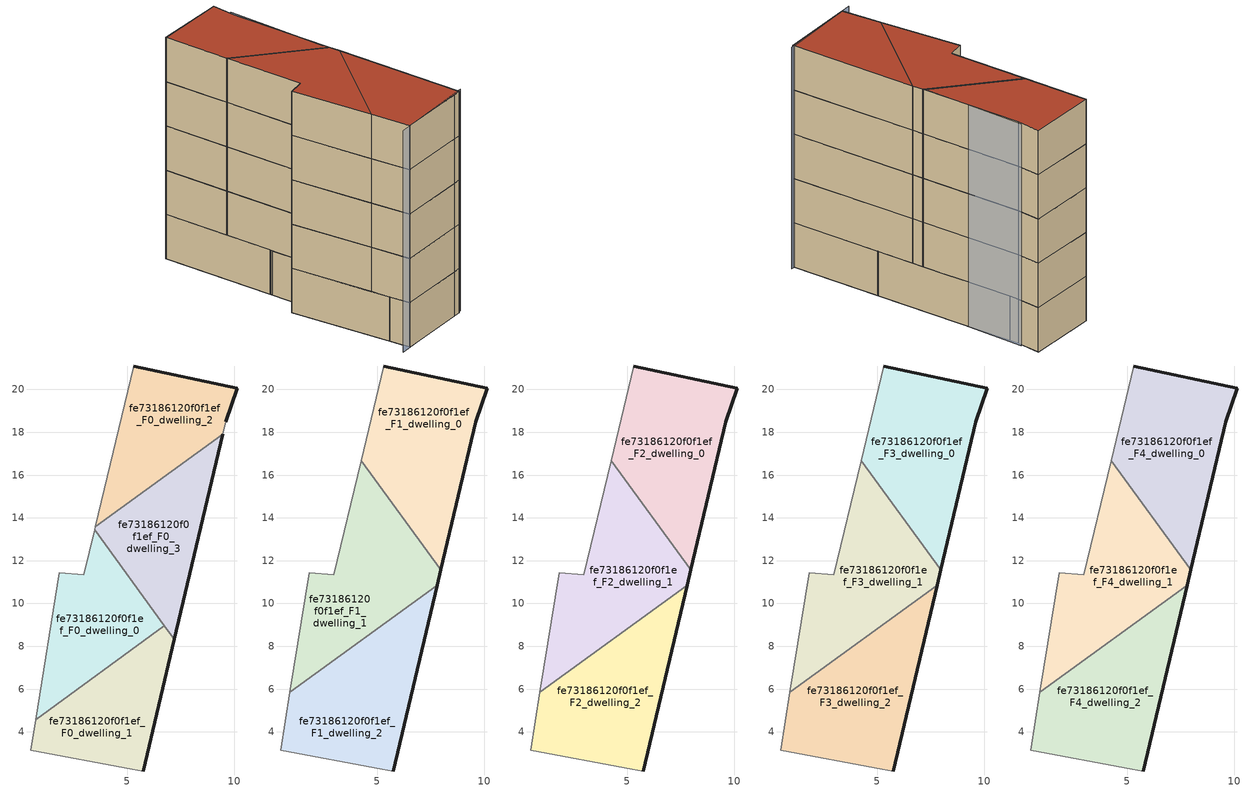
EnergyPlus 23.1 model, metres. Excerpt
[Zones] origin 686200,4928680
fe73186120f0f1ef_F0_dwelling_0
 floor ground (EU_floor_Construction): 6.75,8.96 3.48,13.44 2.98,11.34 1.83,11.43 0.73,4.58 z0
 wall to fe73186120f0f1ef_F0_dwelling_1 (EU_wall_Construction): 6.75,8.96 0.73,4.58 z0:3
 wall adiabatic (EU_wall_Construction): 0.73,4.58 1.83,11.43 2.98,11.34 3.48,13.44 z0:3
 wall to fe73186120f0f1ef_F0_dwelling_3 (EU_wall_Construction): 3.48,13.44 6.75,8.96 z0:3
fe73186120f0f1ef_F0_dwelling_1
 floor ground (EU_floor_Construction): 5.75,2.17 7.21,8.33 6.75,8.96 0.73,4.58 0.5,3.15 5.25,2.26 z0
 wall outside (EU_wall_Construction): 7.21,8.33 5.75,2.17 z0:3
 wall adiabatic (EU_wall_Construction): 5.75,2.17 5.25,2.26 0.5,3.15 0.73,4.58 z0:3
 wall to fe73186120f0f1ef_F0_dwelling_3 (EU_wall_Construction): 6.75,8.96 7.21,8.33 z0:3
fe73186120f0f1ef_F0_dwelling_2
 floor ground (EU_floor_Construction): 9.47,17.92 9.61,18.48 10.15,20.04 5.31,21.09 3.51,13.57 z0
 wall outside (EU_wall_Construction): 5.31,21.09 10.15,20.04 9.61,18.48 z0:3
 wall adiabatic (EU_wall_Construction): 9.61,18.48 9.47,17.92 / 3.51,13.57 5.31,21.09 z0:3
 wall to fe73186120f0f1ef_F0_dwelling_3 (EU_wall_Construction): 9.47,17.92 3.51,13.57 z0:3
fe73186120f0f1ef_F0_dwelling_3
 floor ground (EU_floor_Construction): 7.21,8.33 9.47,17.92 3.51,13.57 3.48,13.44 z0
 wall outside (EU_wall_Construction): 9.47,17.92 7.21,8.33 z0:3
 wall adiabatic (EU_wall_Construction): 3.48,13.44 3.51,13.57 z0:3
fe73186120f0f1ef_F1_dwelling_0
 floor to fe73186120f0f1ef_F0_dwelling_2 (EU_floor_Construction): 9.47,17.91 9.61,18.48 10.15,20.04 5.31,21.09 4.25,16.68 5.47,15 z3
 floor to fe73186120f0f1ef_F0_dwelling_3 (EU_floor_Construction): 7.97,11.57 9.47,17.91 5.47,15 z3
 wall outside (EU_wall_Construction): 5.31,21.09 10.15,20.04 9.61,18.48 7.97,11.57 z3:6
 wall to fe73186120f0f1ef_F1_dwelling_1 (EU_wall_Construction): 7.97,11.57 4.25,16.68 z3:6
 wall adiabatic (EU_wall_Construction): 4.25,16.68 5.31,21.09 z3:6
fe73186120f0f1ef_F1_dwelling_1
 floor to fe73186120f0f1ef_F0_dwelling_0 (EU_floor_Construction): 6.21,9.69 3.48,13.44 2.98,11.34 1.83,11.43 0.93,5.85 z3
 floor to fe73186120f0f1ef_F0_dwelling_3 (EU_floor_Construction): 7.8,10.85 7.97,11.57 5.47,15 3.51,13.57 3.48,13.44 6.21,9.69 z3
 floor to fe73186120f0f1ef_F0_dwelling_2 (EU_floor_Construction): 5.47,15 4.25,16.68 3.51,13.57 z3
 wall outside (EU_wall_Construction): 7.97,11.57 7.8,10.85 z3:6
 wall to fe73186120f0f1ef_F1_dwelling_2 (EU_wall_Construction): 7.8,10.85 0.93,5.85 z3:6
 wall adiabatic (EU_wall_Construction): 0.93,5.85 1.83,11.43 2.98,11.34 4.25,16.68 z3:6
fe73186120f0f1ef_F1_dwelling_2
 floor to fe73186120f0f1ef_F0_dwelling_1 (EU_floor_Construction): 5.75,2.17 7.21,8.33 6.75,8.96 0.73,4.58 0.5,3.15 5.25,2.26 z3
 floor to fe73186120f0f1ef_F0_dwelling_0 (EU_floor_Construction): 6.75,8.96 6.21,9.69 0.93,5.85 0.73,4.58 z3
 floor to fe73186120f0f1ef_F0_dwelling_3 (EU_floor_Construction): 7.21,8.33 7.8,10.85 6.21,9.69 z3
 wall outside (EU_wall_Construction): 7.8,10.85 5.75,2.17 z3:6
 wall adiabatic (EU_wall_Construction): 5.75,2.17 5.25,2.26 0.5,3.15 0.93,5.85 z3:6
fe73186120f0f1ef_F2_dwelling_0
 floor to fe73186120f0f1ef_F1_dwelling_0 (EU_floor_Construction): 7.97,11.57 9.61,18.48 10.15,20.04 5.31,21.09 4.25,16.68 z6
 wall outside (EU_wall_Construction): 5.31,21.09 10.15,20.04 9.61,18.48 7.97,11.57 z6:9
 wall to fe73186120f0f1ef_F2_dwelling_1 (EU_wall_Construction): 7.97,11.57 4.25,16.68 z6:9
 wall adiabatic (EU_wall_Construction): 4.25,16.68 5.31,21.09 z6:9
fe73186120f0f1ef_F2_dwelling_1
 floor to fe73186120f0f1ef_F1_dwelling_1 (EU_floor_Construction): 7.8,10.85 7.97,11.57 4.25,16.68 2.98,11.34 1.83,11.43 0.93,5.85 z6
 wall outside (EU_wall_Construction): 7.97,11.57 7.8,10.85 z6:9
 wall to fe73186120f0f1ef_F2_dwelling_2 (EU_wall_Construction): 7.8,10.85 0.93,5.85 z6:9
 wall adiabatic (EU_wall_Construction): 0.93,5.85 1.83,11.43 2.98,11.34 4.25,16.68 z6:9
fe73186120f0f1ef_F2_dwelling_2
 floor to fe73186120f0f1ef_F1_dwelling_2 (EU_floor_Construction): 5.75,2.17 7.8,10.85 0.93,5.85 0.5,3.15 5.25,2.26 z6
 wall outside (EU_wall_Construction): 7.8,10.85 5.75,2.17 z6:9
 wall adiabatic (EU_wall_Construction): 5.75,2.17 5.25,2.26 0.5,3.15 0.93,5.85 z6:9
fe73186120f0f1ef_F3_dwelling_0
 floor to fe73186120f0f1ef_F2_dwelling_0 (EU_floor_Construction): 7.97,11.57 9.61,18.48 10.15,20.04 5.31,21.09 4.25,16.68 z9
 wall outside (EU_wall_Construction): 5.31,21.09 10.15,20.04 9.61,18.48 7.97,11.57 z9:12
 wall to fe73186120f0f1ef_F3_dwelling_1 (EU_wall_Construction): 7.97,11.57 4.25,16.68 z9:12
 wall adiabatic (EU_wall_Construction): 4.25,16.68 5.31,21.09 z9:12
fe73186120f0f1ef_F3_dwelling_1
 floor to fe73186120f0f1ef_F2_dwelling_1 (EU_floor_Construction): 7.8,10.85 7.97,11.57 4.25,16.68 2.98,11.34 1.83,11.43 0.93,5.85 z9
 wall outside (EU_wall_Construction): 7.97,11.57 7.8,10.85 z9:12
 wall to fe73186120f0f1ef_F3_dwelling_2 (EU_wall_Construction): 7.8,10.85 0.93,5.85 z9:12
 wall adiabatic (EU_wall_Construction): 0.93,5.85 1.83,11.43 2.98,11.34 4.25,16.68 z9:12
fe73186120f0f1ef_F3_dwelling_2
 floor to fe73186120f0f1ef_F2_dwelling_2 (EU_floor_Construction): 5.75,2.17 7.8,10.85 0.93,5.85 0.5,3.15 5.25,2.26 z9
 wall outside (EU_wall_Construction): 7.8,10.85 5.75,2.17 z9:12
 wall adiabatic (EU_wall_Construction): 5.75,2.17 5.25,2.26 0.5,3.15 0.93,5.85 z9:12
fe73186120f0f1ef_F4_dwelling_0
 floor to fe73186120f0f1ef_F3_dwelling_0 (EU_floor_Construction): 7.97,11.57 9.61,18.48 10.15,20.04 5.31,21.09 4.25,16.68 z12
 wall outside (EU_wall_Construction): 5.31,21.09 10.15,20.04 9.61,18.48 7.97,11.57 z12:15
 wall to fe73186120f0f1ef_F4_dwelling_1 (EU_wall_Construction): 7.97,11.57 4.25,16.68 z12:15
 wall adiabatic (EU_wall_Construction): 4.25,16.68 5.31,21.09 z12:15
 roof outside (EU_roof_Construction): 10.15,20.04 9.61,18.48 7.97,11.57 4.25,16.68 5.31,21.09 z15
fe73186120f0f1ef_F4_dwelling_1
 floor to fe73186120f0f1ef_F3_dwelling_1 (EU_floor_Construction): 7.8,10.85 7.97,11.57 4.25,16.68 2.98,11.34 1.83,11.43 0.93,5.85 z12
 wall outside (EU_wall_Construction): 7.97,11.57 7.8,10.85 z12:15
 wall to fe73186120f0f1ef_F4_dwelling_2 (EU_wall_Construction): 7.8,10.85 0.93,5.85 z12:15
 wall adiabatic (EU_wall_Construction): 0.93,5.85 1.83,11.43 2.98,11.34 4.25,16.68 z12:15
 roof outside (EU_roof_Construction): 4.25,16.68 7.97,11.57 7.8,10.85 0.93,5.85 1.83,11.43 2.98,11.34 z15
fe73186120f0f1ef_F4_dwelling_2
 floor to fe73186120f0f1ef_F3_dwelling_2 (EU_floor_Construction): 5.75,2.17 7.8,10.85 0.93,5.85 0.5,3.15 5.25,2.26 z12
 wall outside (EU_wall_Construction): 7.8,10.85 5.75,2.17 z12:15
 wall adiabatic (EU_wall_Construction): 5.75,2.17 5.25,2.26 0.5,3.15 0.93,5.85 z12:15
 roof outside (EU_roof_Construction): 7.8,10.85 5.75,2.17 5.25,2.26 0.5,3.15 0.93,5.85 z15
shading: -0.24,3.28 6.03,2.24 / 7.97,11.96 9.81,18.79 z0:15
[Building]
EU S2 Campaign: North Axis=0; Terrain=City; Solar Distribution=FullExterior
[Site:Location]
Bologna: Latitude=44.5; Longitude=11.25; Time Zone=1; Elevation=37
[SizingPeriod:WeatherFileDays]
AnnualSizingPeriod: Begin Month=1; Begin Day of Month=1; End Month=12; End Day of Month=31; Day of Week for Start Day=Monday; Use Weather File Daylight Saving Period=No; Use Weather File Rain and Snow Indicators=No
[MATERIAL]
EU_InternalMass_Material: Roughness=MediumRough; Thickness=0.1; Conductivity=1; Density=1800; Specific Heat=900; Thermal Absorptance=0.9; Solar Absorptance=0.7; Visible Absorptance=0.7
[MATERIAL:NOMASS] Roughness=MediumRough; Thermal Absorptance=0.9; Solar Absorptance=0.7; Visible Absorptance=0.7
Name | Thermal Resistance
EU_wall_NoMass | 0.905828
EU_roof_NoMass | 0.37593
EU_floor_NoMass | 0.67114
[CONSTRUCTION]
EU_wall_Construction: EU_wall_NoMass
EU_roof_Construction: EU_roof_NoMass
EU_floor_Construction: EU_floor_NoMass
EU_InternalMass_Construction: EU_InternalMass_Material
[ZONE] Type=1; Multiplier=1; Ceiling Height=autocalculate; Floor Area=autocalculate; Part of Total Floor Area=Yes
Name | Volume
fe73186120f0f1ef_F0_dwelling_0 | 71.9194
fe73186120f0f1ef_F1_dwelling_0; fe73186120f0f1ef_F2_dwelling_0; fe73186120f0f1ef_F3_dwelling_0; fe73186120f0f1ef_F4_dwelling_0 | 95.8865
fe73186120f0f1ef_F0_dwelling_1 | 71.90625
fe73186120f0f1ef_F1_dwelling_1; fe73186120f0f1ef_F2_dwelling_1; fe73186120f0f1ef_F3_dwelling_1; fe73186120f0f1ef_F4_dwelling_1 | 95.8909
fe73186120f0f1ef_F0_dwelling_2 | 71.9143
fe73186120f0f1ef_F1_dwelling_2; fe73186120f0f1ef_F2_dwelling_2; fe73186120f0f1ef_F3_dwelling_2; fe73186120f0f1ef_F4_dwelling_2 | 95.8821
fe73186120f0f1ef_F0_dwelling_3 | 71.9187
[INTERNALMASS] Construction=EU_InternalMass_Construction
Name | Zone or ZoneList | Surface Area
fe73186120f0f1ef_F0_dwelling_0_EU_InternalMass | fe73186120f0f1ef_F0_dwelling_0 | 23.9727
fe73186120f0f1ef_F0_dwelling_1_EU_InternalMass | fe73186120f0f1ef_F0_dwelling_1 | 23.9686
fe73186120f0f1ef_F0_dwelling_2_EU_InternalMass | fe73186120f0f1ef_F0_dwelling_2 | 23.9713
fe73186120f0f1ef_F0_dwelling_3_EU_InternalMass | fe73186120f0f1ef_F0_dwelling_3 | 23.9731
fe73186120f0f1ef_F1_dwelling_0_EU_InternalMass | fe73186120f0f1ef_F1_dwelling_0 | 31.9609
fe73186120f0f1ef_F1_dwelling_1_EU_InternalMass | fe73186120f0f1ef_F1_dwelling_1 | 31.9637
fe73186120f0f1ef_F1_dwelling_2_EU_InternalMass | fe73186120f0f1ef_F1_dwelling_2 | 31.9608
fe73186120f0f1ef_F2_dwelling_0_EU_InternalMass | fe73186120f0f1ef_F2_dwelling_0 | 31.9609
fe73186120f0f1ef_F2_dwelling_1_EU_InternalMass | fe73186120f0f1ef_F2_dwelling_1 | 31.9637
fe73186120f0f1ef_F2_dwelling_2_EU_InternalMass | fe73186120f0f1ef_F2_dwelling_2 | 31.9608
fe73186120f0f1ef_F3_dwelling_0_EU_InternalMass | fe73186120f0f1ef_F3_dwelling_0 | 31.9609
fe73186120f0f1ef_F3_dwelling_1_EU_InternalMass | fe73186120f0f1ef_F3_dwelling_1 | 31.9637
fe73186120f0f1ef_F3_dwelling_2_EU_InternalMass | fe73186120f0f1ef_F3_dwelling_2 | 31.9608
fe73186120f0f1ef_F4_dwelling_0_EU_InternalMass | fe73186120f0f1ef_F4_dwelling_0 | 31.9609
fe73186120f0f1ef_F4_dwelling_1_EU_InternalMass | fe73186120f0f1ef_F4_dwelling_1 | 31.9637
fe73186120f0f1ef_F4_dwelling_2_EU_InternalMass | fe73186120f0f1ef_F4_dwelling_2 | 31.9608
[OTHEREQUIPMENT] Fuel Type=Electricity; Design Level Calculation Method=Watts/Area; Power per Zone Floor Area=1; Fraction Latent=0; Fraction Radiant=0; Fraction Lost=0; Carbon Dioxide Generation Rate=0; EndUse Subcategory=EU_Step8_InternalGains
Name | Zone or ZoneList or Space or SpaceList | Schedule
EU_Step8_InternalGain_fe73186120f0f1ef_F0_dwelling_0_f000 | fe73186120f0f1ef_F0_dwelling_0 | EU_Step8_GainSchedule_fe73186120f0f1ef_F0_dwelling_0_f000
EU_Step8_InternalGain_fe73186120f0f1ef_F0_dwelling_1_f000 | fe73186120f0f1ef_F0_dwelling_1 | EU_Step8_GainSchedule_fe73186120f0f1ef_F0_dwelling_1_f000
EU_Step8_InternalGain_fe73186120f0f1ef_F0_dwelling_2_f000 | fe73186120f0f1ef_F0_dwelling_2 | EU_Step8_GainSchedule_fe73186120f0f1ef_F0_dwelling_2_f000
EU_Step8_InternalGain_fe73186120f0f1ef_F0_dwelling_3_f000 | fe73186120f0f1ef_F0_dwelling_3 | EU_Step8_GainSchedule_fe73186120f0f1ef_F0_dwelling_3_f000
EU_Step8_InternalGain_fe73186120f0f1ef_F1_dwelling_0_f000 | fe73186120f0f1ef_F1_dwelling_0 | EU_Step8_GainSchedule_fe73186120f0f1ef_F1_dwelling_0_f000
EU_Step8_InternalGain_fe73186120f0f1ef_F1_dwelling_1_f000 | fe73186120f0f1ef_F1_dwelling_1 | EU_Step8_GainSchedule_fe73186120f0f1ef_F1_dwelling_1_f000
EU_Step8_InternalGain_fe73186120f0f1ef_F1_dwelling_2_f000 | fe73186120f0f1ef_F1_dwelling_2 | EU_Step8_GainSchedule_fe73186120f0f1ef_F1_dwelling_2_f000
EU_Step8_InternalGain_fe73186120f0f1ef_F2_dwelling_0_f000 | fe73186120f0f1ef_F2_dwelling_0 | EU_Step8_GainSchedule_fe73186120f0f1ef_F2_dwelling_0_f000
EU_Step8_InternalGain_fe73186120f0f1ef_F2_dwelling_1_f000 | fe73186120f0f1ef_F2_dwelling_1 | EU_Step8_GainSchedule_fe73186120f0f1ef_F2_dwelling_1_f000
EU_Step8_InternalGain_fe73186120f0f1ef_F2_dwelling_2_f000 | fe73186120f0f1ef_F2_dwelling_2 | EU_Step8_GainSchedule_fe73186120f0f1ef_F2_dwelling_2_f000
EU_Step8_InternalGain_fe73186120f0f1ef_F3_dwelling_0_f000 | fe73186120f0f1ef_F3_dwelling_0 | EU_Step8_GainSchedule_fe73186120f0f1ef_F3_dwelling_0_f000
EU_Step8_InternalGain_fe73186120f0f1ef_F3_dwelling_1_f000 | fe73186120f0f1ef_F3_dwelling_1 | EU_Step8_GainSchedule_fe73186120f0f1ef_F3_dwelling_1_f000
EU_Step8_InternalGain_fe73186120f0f1ef_F3_dwelling_2_f000 | fe73186120f0f1ef_F3_dwelling_2 | EU_Step8_GainSchedule_fe73186120f0f1ef_F3_dwelling_2_f000
EU_Step8_InternalGain_fe73186120f0f1ef_F4_dwelling_0_f000 | fe73186120f0f1ef_F4_dwelling_0 | EU_Step8_GainSchedule_fe73186120f0f1ef_F4_dwelling_0_f000
EU_Step8_InternalGain_fe73186120f0f1ef_F4_dwelling_1_f000 | fe73186120f0f1ef_F4_dwelling_1 | EU_Step8_GainSchedule_fe73186120f0f1ef_F4_dwelling_1_f000
EU_Step8_InternalGain_fe73186120f0f1ef_F4_dwelling_2_f000 | fe73186120f0f1ef_F4_dwelling_2 | EU_Step8_GainSchedule_fe73186120f0f1ef_F4_dwelling_2_f000
[ZONEVENTILATION:DESIGNFLOWRATE] Schedule=EU_AlwaysOn; Design Flow Rate Calculation Method=AirChanges/Hour; Air Changes per Hour=0.73129; Ventilation Type=Natural; Fan Pressure Rise=0; Fan Total Efficiency=1; Constant Term Coefficient=1; Temperature Term Coefficient=0; Velocity Term Coefficient=0; Velocity Squared Term Coefficient=0; Minimum Indoor Temperature=-100; Maximum Indoor Temperature=100; Delta Temperature=-100; Minimum Outdoor Temperature=-100; Maximum Outdoor Temperature=100; Maximum Wind Speed=40
Name | Zone or ZoneList or Space or SpaceList
EU_ConstantAir_fe73186120f0f1ef_F0_dwelling_0 | fe73186120f0f1ef_F0_dwelling_0
EU_ConstantAir_fe73186120f0f1ef_F0_dwelling_1 | fe73186120f0f1ef_F0_dwelling_1
EU_ConstantAir_fe73186120f0f1ef_F0_dwelling_2 | fe73186120f0f1ef_F0_dwelling_2
EU_ConstantAir_fe73186120f0f1ef_F0_dwelling_3 | fe73186120f0f1ef_F0_dwelling_3
EU_ConstantAir_fe73186120f0f1ef_F1_dwelling_0 | fe73186120f0f1ef_F1_dwelling_0
EU_ConstantAir_fe73186120f0f1ef_F1_dwelling_1 | fe73186120f0f1ef_F1_dwelling_1
EU_ConstantAir_fe73186120f0f1ef_F1_dwelling_2 | fe73186120f0f1ef_F1_dwelling_2
EU_ConstantAir_fe73186120f0f1ef_F2_dwelling_0 | fe73186120f0f1ef_F2_dwelling_0
EU_ConstantAir_fe73186120f0f1ef_F2_dwelling_1 | fe73186120f0f1ef_F2_dwelling_1
EU_ConstantAir_fe73186120f0f1ef_F2_dwelling_2 | fe73186120f0f1ef_F2_dwelling_2
EU_ConstantAir_fe73186120f0f1ef_F3_dwelling_0 | fe73186120f0f1ef_F3_dwelling_0
EU_ConstantAir_fe73186120f0f1ef_F3_dwelling_1 | fe73186120f0f1ef_F3_dwelling_1
EU_ConstantAir_fe73186120f0f1ef_F3_dwelling_2 | fe73186120f0f1ef_F3_dwelling_2
EU_ConstantAir_fe73186120f0f1ef_F4_dwelling_0 | fe73186120f0f1ef_F4_dwelling_0
EU_ConstantAir_fe73186120f0f1ef_F4_dwelling_1 | fe73186120f0f1ef_F4_dwelling_1
EU_ConstantAir_fe73186120f0f1ef_F4_dwelling_2 | fe73186120f0f1ef_F4_dwelling_2
[HVACTEMPLATE:THERMOSTAT] Constant Heating Setpoint=20; Constant Cooling Setpoint=50
EU_HeatOnly_fe73186120f0f1ef_F0_dwelling_0; EU_HeatOnly_fe73186120f0f1ef_F0_dwelling_1; EU_HeatOnly_fe73186120f0f1ef_F0_dwelling_2; EU_HeatOnly_fe73186120f0f1ef_F0_dwelling_3; EU_HeatOnly_fe73186120f0f1ef_F1_dwelling_0; EU_HeatOnly_fe73186120f0f1ef_F1_dwelling_1; EU_HeatOnly_fe73186120f0f1ef_F1_dwelling_2; EU_HeatOnly_fe73186120f0f1ef_F2_dwelling_0; EU_HeatOnly_fe73186120f0f1ef_F2_dwelling_1; EU_HeatOnly_fe73186120f0f1ef_F2_dwelling_2; EU_HeatOnly_fe73186120f0f1ef_F3_dwelling_0; EU_HeatOnly_fe73186120f0f1ef_F3_dwelling_1; EU_HeatOnly_fe73186120f0f1ef_F3_dwelling_2; EU_HeatOnly_fe73186120f0f1ef_F4_dwelling_0; EU_HeatOnly_fe73186120f0f1ef_F4_dwelling_1; EU_HeatOnly_fe73186120f0f1ef_F4_dwelling_2
[HVACTEMPLATE:ZONE:IDEALLOADSAIRSYSTEM] System Availability Schedule=EU_AlwaysOn; Maximum Heating Supply Air Temperature=50; Minimum Cooling Supply Air Temperature=13; Maximum Heating Supply Air Humidity Ratio=0.0156; Minimum Cooling Supply Air Humidity Ratio=0.0077; Heating Limit=NoLimit; Cooling Limit=NoLimit; Heating Availability Schedule=EU_AlwaysOn; Cooling Availability Schedule=EU_CoolingOff; Dehumidification Control Type=ConstantSensibleHeatRatio; Cooling Sensible Heat Ratio=0.7; Dehumidification Setpoint=60; Humidification Control Type=None; Humidification Setpoint=30; Outdoor Air Method=None; Outdoor Air Flow Rate per Person=0.00944; Outdoor Air Flow Rate per Zone Floor Area=0; Outdoor Air Flow Rate per Zone=0; Demand Controlled Ventilation Type=None; Outdoor Air Economizer Type=NoEconomizer; Heat Recovery Type=None; Sensible Heat Recovery Effectiveness=0.7; Latent Heat Recovery Effectiveness=0.65
Name | Template Thermostat
fe73186120f0f1ef_F0_dwelling_0 | EU_HeatOnly_fe73186120f0f1ef_F0_dwelling_0
fe73186120f0f1ef_F0_dwelling_1 | EU_HeatOnly_fe73186120f0f1ef_F0_dwelling_1
fe73186120f0f1ef_F0_dwelling_2 | EU_HeatOnly_fe73186120f0f1ef_F0_dwelling_2
fe73186120f0f1ef_F0_dwelling_3 | EU_HeatOnly_fe73186120f0f1ef_F0_dwelling_3
fe73186120f0f1ef_F1_dwelling_0 | EU_HeatOnly_fe73186120f0f1ef_F1_dwelling_0
fe73186120f0f1ef_F1_dwelling_1 | EU_HeatOnly_fe73186120f0f1ef_F1_dwelling_1
fe73186120f0f1ef_F1_dwelling_2 | EU_HeatOnly_fe73186120f0f1ef_F1_dwelling_2
fe73186120f0f1ef_F2_dwelling_0 | EU_HeatOnly_fe73186120f0f1ef_F2_dwelling_0
fe73186120f0f1ef_F2_dwelling_1 | EU_HeatOnly_fe73186120f0f1ef_F2_dwelling_1
fe73186120f0f1ef_F2_dwelling_2 | EU_HeatOnly_fe73186120f0f1ef_F2_dwelling_2
fe73186120f0f1ef_F3_dwelling_0 | EU_HeatOnly_fe73186120f0f1ef_F3_dwelling_0
fe73186120f0f1ef_F3_dwelling_1 | EU_HeatOnly_fe73186120f0f1ef_F3_dwelling_1
fe73186120f0f1ef_F3_dwelling_2 | EU_HeatOnly_fe73186120f0f1ef_F3_dwelling_2
fe73186120f0f1ef_F4_dwelling_0 | EU_HeatOnly_fe73186120f0f1ef_F4_dwelling_0
fe73186120f0f1ef_F4_dwelling_1 | EU_HeatOnly_fe73186120f0f1ef_F4_dwelling_1
fe73186120f0f1ef_F4_dwelling_2 | EU_HeatOnly_fe73186120f0f1ef_F4_dwelling_2
[SIZING:ZONE] Zone Cooling Design Supply Air Temperature Input Method=SupplyAirTemperature; Zone Cooling Design Supply Air Temperature=13; Zone Heating Design Supply Air Temperature Input Method=SupplyAirTemperature; Zone Heating Design Supply Air Temperature=50; Zone Cooling Design Supply Air Humidity Ratio=0.008; Zone Heating Design Supply Air Humidity Ratio=0.008; Cooling Design Air Flow Method=DesignDay; Cooling Design Air Flow Rate=0; Cooling Minimum Air Flow per Zone Floor Area=0.000762; Cooling Minimum Air Flow=0; Cooling Minimum Air Flow Fraction=0.2; Heating Design Air Flow Method=DesignDay; Heating Design Air Flow Rate=0; Heating Maximum Air Flow per Zone Floor Area=0.002032; Heating Maximum Air Flow=0.141576; Heating Maximum Air Flow Fraction=0.3; Account for Dedicated Outdoor Air System=No; Dedicated Outdoor Air System Control Strategy=NeutralSupplyAir; Dedicated Outdoor Air Low Setpoint Temperature for Design=autosize; Dedicated Outdoor Air High Setpoint Temperature for Design=autosize; Zone Load Sizing Method=Sensible Load Only No Latent Load; Zone Latent Cooling Design Supply Air Humidity Ratio Input Method=HumidityRatioDifference; Zone Cooling Design Supply Air Humidity Ratio Difference=0.005; Zone Latent Heating Design Supply Air Humidity Ratio Input Method=HumidityRatioDifference; Zone Humidification Design Supply Air Humidity Ratio Difference=0.005
fe73186120f0f1ef_F0_dwelling_0; fe73186120f0f1ef_F0_dwelling_1; fe73186120f0f1ef_F0_dwelling_2; fe73186120f0f1ef_F0_dwelling_3; fe73186120f0f1ef_F1_dwelling_0; fe73186120f0f1ef_F1_dwelling_1; fe73186120f0f1ef_F1_dwelling_2; fe73186120f0f1ef_F2_dwelling_0; fe73186120f0f1ef_F2_dwelling_1; fe73186120f0f1ef_F2_dwelling_2; fe73186120f0f1ef_F3_dwelling_0; fe73186120f0f1ef_F3_dwelling_1; fe73186120f0f1ef_F3_dwelling_2; fe73186120f0f1ef_F4_dwelling_0; fe73186120f0f1ef_F4_dwelling_1; fe73186120f0f1ef_F4_dwelling_2
[SCHEDULE:CONSTANT]
Name | Hourly Value
EU_AlwaysOn | 1
EU_CoolingOff | 0
[SCHEDULE:FILE] Column Number=1; Rows to Skip at Top=0; Number of Hours of Data=8760; Column Separator=Comma; Interpolate to Timestep=No; Minutes per Item=60; Adjust Schedule for Daylight Savings=Yes
Name | File
EU_Step8_GainSchedule_fe73186120f0f1ef_F0_dwelling_0_f000 | ../../schedules/fe73186120f0f1ef/fe73186120f0f1ef_F0_dwelling_0_f000_gain.csv
EU_Step8_GainSchedule_fe73186120f0f1ef_F0_dwelling_1_f000 | ../../schedules/fe73186120f0f1ef/fe73186120f0f1ef_F0_dwelling_1_f000_gain.csv
EU_Step8_GainSchedule_fe73186120f0f1ef_F0_dwelling_2_f000 | ../../schedules/fe73186120f0f1ef/fe73186120f0f1ef_F0_dwelling_2_f000_gain.csv
EU_Step8_GainSchedule_fe73186120f0f1ef_F0_dwelling_3_f000 | ../../schedules/fe73186120f0f1ef/fe73186120f0f1ef_F0_dwelling_3_f000_gain.csv
EU_Step8_GainSchedule_fe73186120f0f1ef_F1_dwelling_0_f000 | ../../schedules/fe73186120f0f1ef/fe73186120f0f1ef_F1_dwelling_0_f000_gain.csv
EU_Step8_GainSchedule_fe73186120f0f1ef_F1_dwelling_1_f000 | ../../schedules/fe73186120f0f1ef/fe73186120f0f1ef_F1_dwelling_1_f000_gain.csv
EU_Step8_GainSchedule_fe73186120f0f1ef_F1_dwelling_2_f000 | ../../schedules/fe73186120f0f1ef/fe73186120f0f1ef_F1_dwelling_2_f000_gain.csv
EU_Step8_GainSchedule_fe73186120f0f1ef_F2_dwelling_0_f000 | ../../schedules/fe73186120f0f1ef/fe73186120f0f1ef_F2_dwelling_0_f000_gain.csv
EU_Step8_GainSchedule_fe73186120f0f1ef_F2_dwelling_1_f000 | ../../schedules/fe73186120f0f1ef/fe73186120f0f1ef_F2_dwelling_1_f000_gain.csv
EU_Step8_GainSchedule_fe73186120f0f1ef_F2_dwelling_2_f000 | ../../schedules/fe73186120f0f1ef/fe73186120f0f1ef_F2_dwelling_2_f000_gain.csv
EU_Step8_GainSchedule_fe73186120f0f1ef_F3_dwelling_0_f000 | ../../schedules/fe73186120f0f1ef/fe73186120f0f1ef_F3_dwelling_0_f000_gain.csv
EU_Step8_GainSchedule_fe73186120f0f1ef_F3_dwelling_1_f000 | ../../schedules/fe73186120f0f1ef/fe73186120f0f1ef_F3_dwelling_1_f000_gain.csv
EU_Step8_GainSchedule_fe73186120f0f1ef_F3_dwelling_2_f000 | ../../schedules/fe73186120f0f1ef/fe73186120f0f1ef_F3_dwelling_2_f000_gain.csv
EU_Step8_GainSchedule_fe73186120f0f1ef_F4_dwelling_0_f000 | ../../schedules/fe73186120f0f1ef/fe73186120f0f1ef_F4_dwelling_0_f000_gain.csv
EU_Step8_GainSchedule_fe73186120f0f1ef_F4_dwelling_1_f000 | ../../schedules/fe73186120f0f1ef/fe73186120f0f1ef_F4_dwelling_1_f000_gain.csv
EU_Step8_GainSchedule_fe73186120f0f1ef_F4_dwelling_2_f000 | ../../schedules/fe73186120f0f1ef/fe73186120f0f1ef_F4_dwelling_2_f000_gain.csv
